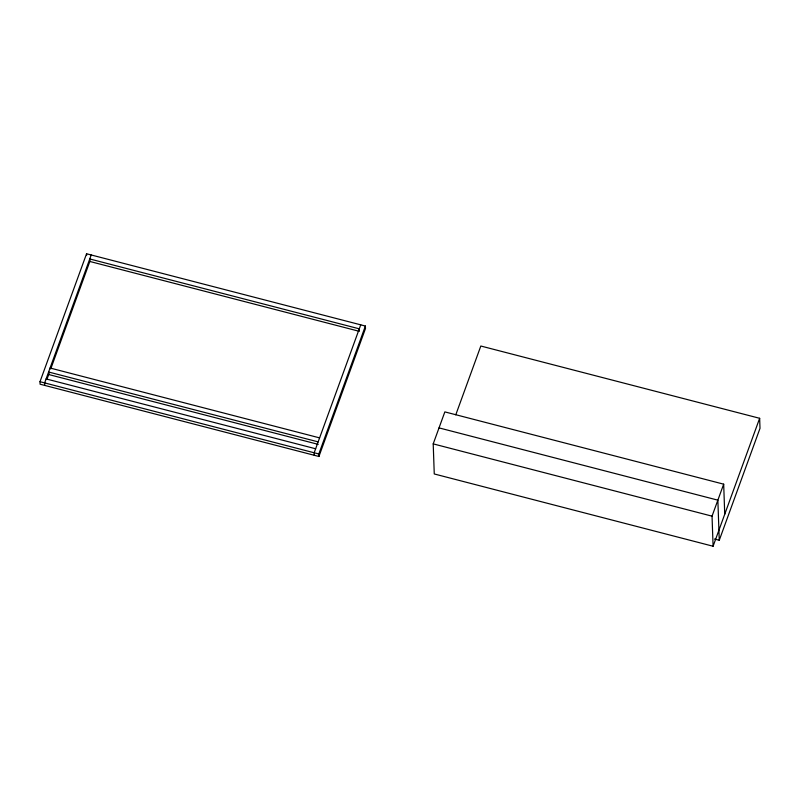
<?xml version="1.0" encoding="UTF-8"?>
<svg xmlns="http://www.w3.org/2000/svg" width="800" height="800" viewBox="0 0 800 800"><rect width="100%" height="100%" fill="white"/><g stroke="black" fill="none" stroke-linecap="round" stroke-linejoin="round"><path stroke-width="1.2" d="M40 381.7L86.56 253.76L365.39 326.04L365.48 328.54L318.92 456.48L40.09 384.21L40 381.7L318.83 453.98L318.92 456.48M91.21 254.97L44.65 382.91L44.73 385.41M46.87 379.54L49.01 373.68M50.71 368.98L90.01 260.99M360.74 324.83L314.18 452.77L314.27 455.28M318.83 453.98L365.39 326.04M455.78 414.82L480.82 346.02L759.65 418.3L713.09 546.24L434.26 473.96L433.21 443.88L444.85 411.89L723.68 484.17L724.73 514.25M713.09 546.24L712.04 516.16L723.68 484.17M714.43 539.02L719.26 540.27L760 428.33L759.65 418.3M359.37 331.34L89.84 261.47L89.75 258.96L359.29 328.83L359.34 330.5M439.03 427.89L717.86 500.16L719.26 540.27M433.21 443.88L712.04 516.16M50.07 368.01L319.6 437.88M318.15 441.88L48.61 372.01L48.7 374.52L318.23 444.38M46.1 378.91L315.64 448.77M86.56 253.76L86.62 255.43"/></g></svg>
